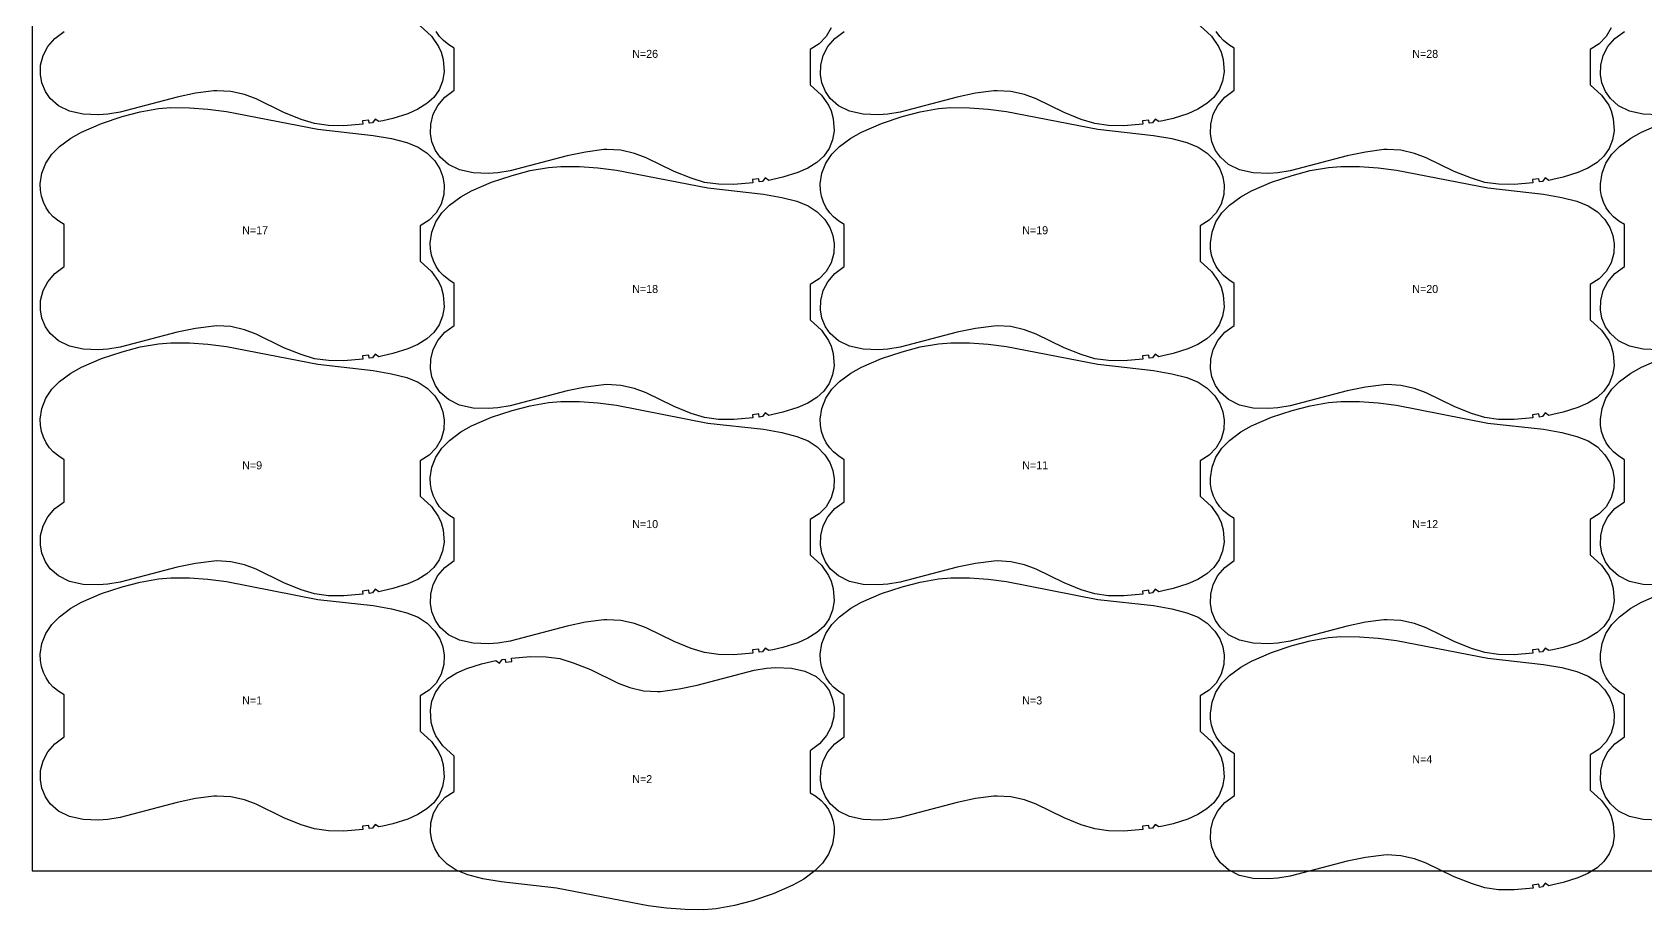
# Model space of a CAD drawing. Header units: inches. Extents: x 0 to 1970, y -24 to 1070.
# Drawn here: x 0 to 1008, y -24 to 524 of the extents above; entities that cross this region are included whole.
import ezdxf

# ---------------------------------------------------------------- set-up
doc = ezdxf.new("R2010")
doc.units = ezdxf.units.IN

msp = doc.modelspace()

# ---------------------------------------------------------------- linework, layer by layer
at = {"layer": '1'}
for points in [[(0, 0), (1970, 0), (1970, 1070), (0, 1070), (0, 0)], [(113.4625, 340.613), (101.9283, 339.1001), (90.5294, 336.7643), (54.8914, 327.4008), (47.2336, 326.1602), (41.436, 325.6891), (31.7527, 326.0315), (23.2508, 327.9172), (16.3246, 331.3634), (11.2397, 335.8314), (8.1787, 340.187), (5.9722, 345.5563), (5.0492, 350.7999), (5.2328, 356.6065), (6.7881, 362.7006), (9.7006, 368.274), (14.097, 373.4291), (19.9747, 377.7661), (19.9747, 403.9589), (16.5374, 406.11), (13.1521, 408.8525), (10.8509, 411.3393), (8.6408, 414.525), (6.9214, 418.0008), (5.7298, 421.688), (5.0941, 425.5087), (5, 429.3845), (6.0339, 436.0798), (8.4662, 442.4088), (12.2308, 448.0312), (17.0119, 452.8443), (23.9951, 458.0718), (30.7781, 461.8154), (43.2062, 467.2747), (56.0976, 471.5296), (67.3547, 474.4709), (78.8066, 476.5136), (86.5366, 477.136), (98.1712, 477.0715), (109.7778, 476.2556), (121.318, 474.7619), (178.4216, 463.6352), (213.1188, 459.7811), (224.5759, 457.7678), (233.9558, 455.306), (241.1582, 452.4609), (246.8139, 448.7272), (251.5292, 443.8629), (254.6096, 438.9369), (256.4697, 433.9505), (257.3296, 428.6928), (257.1042, 422.8894), (255.445, 416.8242), (252.3457, 411.3559), (247.9887, 406.8236), (242.3915, 403.2917), (242.3915, 381.2224), (249.5018, 374.7489), (253.9, 368.3923), (255.4551, 364.8385), (256.7761, 360.1753), (257.345, 352.4591), (256.3898, 346.7341), (254.2028, 341.3533), (250.8913, 336.581), (246.6153, 332.6618), (240.8365, 329.1029), (234.6291, 326.3696), (225.3827, 323.4551), (219.0594, 321.9411), (216.4873, 321.4213), (214.1737, 323.0295), (212.5481, 320.7277), (210.5716, 320.4227), (210.2787, 322.4011), (206.3547, 321.8621), (206.6088, 319.8783), (194.7543, 318.8338), (185.0613, 318.9625), (176.4275, 320.1903), (168.0818, 322.7231), (157.2865, 327.0637), (139.8798, 335.609), (132.6047, 338.2915), (124.0994, 340.2139), (115.3991, 340.7097), (113.4625, 340.613)], [(600.9105, 340.613), (589.3763, 339.1001), (577.9774, 336.7643), (542.3394, 327.4008), (534.6816, 326.1602), (528.884, 325.6891), (519.2007, 326.0315), (510.6988, 327.9172), (503.7726, 331.3634), (498.6877, 335.8314), (495.6267, 340.187), (493.4202, 345.5563), (492.4972, 350.7999), (492.6808, 356.6065), (494.2361, 362.7006), (497.1486, 368.274), (501.545, 373.4291), (507.4227, 377.7661), (507.4227, 403.9589), (503.9854, 406.11), (500.6001, 408.8525), (498.2989, 411.3393), (496.0888, 414.525), (494.3694, 418.0008), (493.1778, 421.688), (492.5421, 425.5087), (492.448, 429.3845), (493.4819, 436.0798), (495.9142, 442.4088), (499.6788, 448.0312), (504.4599, 452.8443), (511.4431, 458.0718), (518.2261, 461.8154), (530.6542, 467.2747), (543.5456, 471.5296), (554.8027, 474.4709), (566.2546, 476.5136), (573.9846, 477.136), (585.6192, 477.0715), (597.2258, 476.2556), (608.766, 474.7619), (665.8696, 463.6352), (700.5668, 459.7811), (712.0239, 457.7678), (721.4038, 455.306), (728.6062, 452.4609), (734.2619, 448.7272), (738.9772, 443.8629), (742.0576, 438.9369), (743.9177, 433.9505), (744.7776, 428.6928), (744.5522, 422.8894), (742.893, 416.8242), (739.7937, 411.3559), (735.4367, 406.8236), (729.8395, 403.2917), (729.8395, 381.2224), (736.9498, 374.7489), (741.348, 368.3923), (742.9031, 364.8385), (744.2241, 360.1753), (744.793, 352.4591), (743.8378, 346.7341), (741.6508, 341.3533), (738.3393, 336.581), (734.0633, 332.6618), (728.2845, 329.1029), (722.0771, 326.3696), (712.8307, 323.4551), (706.5074, 321.9411), (703.9353, 321.4213), (701.6217, 323.0295), (699.9961, 320.7277), (698.0196, 320.4227), (697.7267, 322.4011), (693.8027, 321.8621), (694.0568, 319.8783), (682.2023, 318.8338), (672.5093, 318.9625), (663.8755, 320.1903), (655.5298, 322.7231), (644.7345, 327.0637), (627.3278, 335.609), (620.0527, 338.2915), (611.5474, 340.2139), (602.8471, 340.7097), (600.9105, 340.613)], [(357.1865, 303.873), (345.6523, 302.3601), (334.2534, 300.0243), (298.6154, 290.6608), (290.9576, 289.4202), (285.16, 288.9491), (275.4767, 289.2915), (266.9748, 291.1772), (260.0486, 294.6234), (254.9637, 299.0914), (251.9027, 303.447), (249.6962, 308.8163), (248.7732, 314.0599), (248.9568, 319.8665), (250.5121, 325.9606), (253.4246, 331.534), (257.821, 336.6891), (263.6987, 341.0261), (263.6987, 367.2189), (260.2614, 369.37), (256.8761, 372.1125), (254.5749, 374.5993), (252.3648, 377.785), (250.6454, 381.2608), (249.4538, 384.948), (248.8181, 388.7687), (248.724, 392.6445), (249.7579, 399.3398), (252.1902, 405.6688), (255.9548, 411.2912), (260.7359, 416.1043), (267.7191, 421.3318), (274.5021, 425.0754), (286.9302, 430.5347), (299.8216, 434.7896), (311.0787, 437.7309), (322.5306, 439.7736), (330.2606, 440.396), (341.8952, 440.3315), (353.5018, 439.5156), (365.042, 438.0219), (422.1456, 426.8952), (456.8428, 423.0411), (468.2999, 421.0278), (477.6798, 418.566), (484.8822, 415.7209), (490.5379, 411.9872), (495.2532, 407.1229), (498.3336, 402.1969), (500.1937, 397.2105), (501.0536, 391.9528), (500.8282, 386.1494), (499.169, 380.0842), (496.0697, 374.6159), (491.7127, 370.0836), (486.1155, 366.5517), (486.1155, 344.4824), (493.2258, 338.0089), (497.624, 331.6523), (499.1791, 328.0985), (500.5001, 323.4353), (501.069, 315.7191), (500.1138, 309.9941), (497.9268, 304.6133), (494.6153, 299.841), (490.3393, 295.9218), (484.5605, 292.3629), (478.3531, 289.6296), (469.1067, 286.7151), (462.7834, 285.2011), (460.2113, 284.6813), (457.8977, 286.2895), (456.2721, 283.9877), (454.2956, 283.6827), (454.0027, 285.6611), (450.0787, 285.1221), (450.3328, 283.1383), (438.4783, 282.0938), (428.7853, 282.2225), (420.1515, 283.4503), (411.8058, 285.9831), (401.0105, 290.3237), (383.6038, 298.869), (376.3287, 301.5515), (367.8234, 303.4739), (359.1231, 303.9697), (357.1865, 303.873)], [(844.6345, 303.873), (833.1003, 302.3601), (821.7014, 300.0243), (786.0634, 290.6608), (778.4056, 289.4202), (772.608, 288.9491), (762.9247, 289.2915), (754.4228, 291.1772), (747.4966, 294.6234), (742.4117, 299.0914), (739.3507, 303.447), (737.1442, 308.8163), (736.2212, 314.0599), (736.4048, 319.8665), (737.9601, 325.9606), (740.8726, 331.534), (745.269, 336.6891), (751.1467, 341.0261), (751.1467, 367.2189), (747.7094, 369.37), (744.3241, 372.1125), (742.0229, 374.5993), (739.8128, 377.785), (738.0934, 381.2608), (736.9018, 384.948), (736.2661, 388.7687), (736.172, 392.6445), (737.2059, 399.3398), (739.6382, 405.6688), (743.4028, 411.2912), (748.1839, 416.1043), (755.1671, 421.3318), (761.9501, 425.0754), (774.3782, 430.5347), (787.2696, 434.7896), (798.5267, 437.7309), (809.9786, 439.7736), (817.7086, 440.396), (829.3432, 440.3315), (840.9498, 439.5156), (852.49, 438.0219), (909.5936, 426.8952), (944.2908, 423.0411), (955.7479, 421.0278), (965.1278, 418.566), (972.3302, 415.7209), (977.9859, 411.9872), (982.7012, 407.1229), (985.7816, 402.1969), (987.6417, 397.2105), (988.5016, 391.9528), (988.2762, 386.1494), (986.617, 380.0842), (983.5177, 374.6159), (979.1607, 370.0836), (973.5635, 366.5517), (973.5635, 344.4824), (980.6738, 338.0089), (985.072, 331.6523), (986.6271, 328.0985), (987.9481, 323.4353), (988.517, 315.7191), (987.5618, 309.9941), (985.3748, 304.6133), (982.0633, 299.841), (977.7873, 295.9218), (972.0085, 292.3629), (965.8011, 289.6296), (956.5547, 286.7151), (950.2314, 285.2011), (947.6593, 284.6813), (945.3457, 286.2895), (943.7201, 283.9877), (941.7436, 283.6827), (941.4507, 285.6611), (937.5267, 285.1221), (937.7808, 283.1383), (925.9263, 282.0938), (916.2333, 282.2225), (907.5995, 283.4503), (899.2538, 285.9831), (888.4585, 290.3237), (871.0518, 298.869), (863.7767, 301.5515), (855.2714, 303.4739), (846.5711, 303.9697), (844.6345, 303.873)], [(113.4625, 193.647), (101.9283, 192.1341), (90.5294, 189.7983), (54.8914, 180.4348), (47.2336, 179.1942), (41.436, 178.7231), (31.7527, 179.0655), (23.2508, 180.9512), (16.3246, 184.3974), (11.2397, 188.8654), (8.1787, 193.221), (5.9722, 198.5903), (5.0492, 203.8339), (5.2328, 209.6405), (6.7881, 215.7346), (9.7006, 221.308), (14.097, 226.4631), (19.9747, 230.8001), (19.9747, 256.9929), (16.5374, 259.144), (13.1521, 261.8865), (10.8509, 264.3733), (8.6408, 267.559), (6.9214, 271.0348), (5.7298, 274.722), (5.0941, 278.5427), (5, 282.4185), (6.0339, 289.1138), (8.4662, 295.4428), (12.2308, 301.0652), (17.0119, 305.8783), (23.9951, 311.1058), (30.7781, 314.8494), (43.2062, 320.3087), (56.0976, 324.5636), (67.3547, 327.5049), (78.8066, 329.5476), (86.5366, 330.17), (98.1712, 330.1055), (109.7778, 329.2896), (121.318, 327.7959), (178.4216, 316.6692), (213.1188, 312.8151), (224.5759, 310.8018), (233.9558, 308.34), (241.1582, 305.4949), (246.8139, 301.7612), (251.5292, 296.8969), (254.6096, 291.9709), (256.4697, 286.9845), (257.3296, 281.7268), (257.1042, 275.9234), (255.445, 269.8582), (252.3457, 264.3899), (247.9887, 259.8576), (242.3915, 256.3257), (242.3915, 234.2564), (249.5018, 227.7829), (253.9, 221.4263), (255.4551, 217.8725), (256.7761, 213.2093), (257.345, 205.4931), (256.3898, 199.7681), (254.2028, 194.3873), (250.8913, 189.615), (246.6153, 185.6958), (240.8365, 182.1369), (234.6291, 179.4036), (225.3827, 176.4891), (219.0594, 174.9751), (216.4873, 174.4553), (214.1737, 176.0635), (212.5481, 173.7617), (210.5716, 173.4567), (210.2787, 175.4351), (206.3547, 174.8961), (206.6088, 172.9123), (194.7543, 171.8678), (185.0613, 171.9965), (176.4275, 173.2243), (168.0818, 175.7571), (157.2865, 180.0977), (139.8798, 188.643), (132.6047, 191.3255), (124.0994, 193.2479), (115.3991, 193.7437), (113.4625, 193.647)], [(600.9105, 193.647), (589.3763, 192.1341), (577.9774, 189.7983), (542.3394, 180.4348), (534.6816, 179.1942), (528.884, 178.7231), (519.2007, 179.0655), (510.6988, 180.9512), (503.7726, 184.3974), (498.6877, 188.8654), (495.6267, 193.221), (493.4202, 198.5903), (492.4972, 203.8339), (492.6808, 209.6405), (494.2361, 215.7346), (497.1486, 221.308), (501.545, 226.4631), (507.4227, 230.8001), (507.4227, 256.9929), (503.9854, 259.144), (500.6001, 261.8865), (498.2989, 264.3733), (496.0888, 267.559), (494.3694, 271.0348), (493.1778, 274.722), (492.5421, 278.5427), (492.448, 282.4185), (493.4819, 289.1138), (495.9142, 295.4428), (499.6788, 301.0652), (504.4599, 305.8783), (511.4431, 311.1058), (518.2261, 314.8494), (530.6542, 320.3087), (543.5456, 324.5636), (554.8027, 327.5049), (566.2546, 329.5476), (573.9846, 330.17), (585.6192, 330.1055), (597.2258, 329.2896), (608.766, 327.7959), (665.8696, 316.6692), (700.5668, 312.8151), (712.0239, 310.8018), (721.4038, 308.34), (728.6062, 305.4949), (734.2619, 301.7612), (738.9772, 296.8969), (742.0576, 291.9709), (743.9177, 286.9845), (744.7776, 281.7268), (744.5522, 275.9234), (742.893, 269.8582), (739.7937, 264.3899), (735.4367, 259.8576), (729.8395, 256.3257), (729.8395, 234.2564), (736.9498, 227.7829), (741.348, 221.4263), (742.9031, 217.8725), (744.2241, 213.2093), (744.793, 205.4931), (743.8378, 199.7681), (741.6508, 194.3873), (738.3393, 189.615), (734.0633, 185.6958), (728.2845, 182.1369), (722.0771, 179.4036), (712.8307, 176.4891), (706.5074, 174.9751), (703.9353, 174.4553), (701.6217, 176.0635), (699.9961, 173.7617), (698.0196, 173.4567), (697.7267, 175.4351), (693.8027, 174.8961), (694.0568, 172.9123), (682.2023, 171.8678), (672.5093, 171.9965), (663.8755, 173.2243), (655.5298, 175.7571), (644.7345, 180.0977), (627.3278, 188.643), (620.0527, 191.3255), (611.5474, 193.2479), (602.8471, 193.7437), (600.9105, 193.647)], [(357.1865, 156.907), (345.6523, 155.3941), (334.2534, 153.0583), (298.6154, 143.6948), (290.9576, 142.4542), (285.16, 141.9831), (275.4767, 142.3255), (266.9748, 144.2112), (260.0486, 147.6574), (254.9637, 152.1254), (251.9027, 156.481), (249.6962, 161.8503), (248.7732, 167.0939), (248.9568, 172.9005), (250.5121, 178.9946), (253.4246, 184.568), (257.821, 189.7231), (263.6987, 194.0601), (263.6987, 220.2529), (260.2614, 222.404), (256.8761, 225.1465), (254.5749, 227.6333), (252.3648, 230.819), (250.6454, 234.2948), (249.4538, 237.982), (248.8181, 241.8027), (248.724, 245.6785), (249.7579, 252.3738), (252.1902, 258.7028), (255.9548, 264.3252), (260.7359, 269.1383), (267.7191, 274.3658), (274.5021, 278.1094), (286.9302, 283.5687), (299.8216, 287.8236), (311.0787, 290.7649), (322.5306, 292.8076), (330.2606, 293.43), (341.8952, 293.3655), (353.5018, 292.5496), (365.042, 291.0559), (422.1456, 279.9292), (456.8428, 276.0751), (468.2999, 274.0618), (477.6798, 271.6), (484.8822, 268.7549), (490.5379, 265.0212), (495.2532, 260.1569), (498.3336, 255.2309), (500.1937, 250.2445), (501.0536, 244.9868), (500.8282, 239.1834), (499.169, 233.1182), (496.0697, 227.6499), (491.7127, 223.1176), (486.1155, 219.5857), (486.1155, 197.5164), (493.2258, 191.0429), (497.624, 184.6863), (499.1791, 181.1325), (500.5001, 176.4693), (501.069, 168.7531), (500.1138, 163.0281), (497.9268, 157.6473), (494.6153, 152.875), (490.3393, 148.9558), (484.5605, 145.3969), (478.3531, 142.6636), (469.1067, 139.7491), (462.7834, 138.2351), (460.2113, 137.7153), (457.8977, 139.3235), (456.2721, 137.0217), (454.2956, 136.7167), (454.0027, 138.6951), (450.0787, 138.1561), (450.3328, 136.1723), (438.4783, 135.1278), (428.7853, 135.2565), (420.1515, 136.4843), (411.8058, 139.0171), (401.0105, 143.3577), (383.6038, 151.903), (376.3287, 154.5855), (367.8234, 156.5079), (359.1231, 157.0037), (357.1865, 156.907)], [(844.6345, 156.907), (833.1003, 155.3941), (821.7014, 153.0583), (786.0634, 143.6948), (778.4056, 142.4542), (772.608, 141.9831), (762.9247, 142.3255), (754.4228, 144.2112), (747.4966, 147.6574), (742.4117, 152.1254), (739.3507, 156.481), (737.1442, 161.8503), (736.2212, 167.0939), (736.4048, 172.9005), (737.9601, 178.9946), (740.8726, 184.568), (745.269, 189.7231), (751.1467, 194.0601), (751.1467, 220.2529), (747.7094, 222.404), (744.3241, 225.1465), (742.0229, 227.6333), (739.8128, 230.819), (738.0934, 234.2948), (736.9018, 237.982), (736.2661, 241.8027), (736.172, 245.6785), (737.2059, 252.3738), (739.6382, 258.7028), (743.4028, 264.3252), (748.1839, 269.1383), (755.1671, 274.3658), (761.9501, 278.1094), (774.3782, 283.5687), (787.2696, 287.8236), (798.5267, 290.7649), (809.9786, 292.8076), (817.7086, 293.43), (829.3432, 293.3655), (840.9498, 292.5496), (852.49, 291.0559), (909.5936, 279.9292), (944.2908, 276.0751), (955.7479, 274.0618), (965.1278, 271.6), (972.3302, 268.7549), (977.9859, 265.0212), (982.7012, 260.1569), (985.7816, 255.2309), (987.6417, 250.2445), (988.5016, 244.9868), (988.2762, 239.1834), (986.617, 233.1182), (983.5177, 227.6499), (979.1607, 223.1176), (973.5635, 219.5857), (973.5635, 197.5164), (980.6738, 191.0429), (985.072, 184.6863), (986.6271, 181.1325), (987.9481, 176.4693), (988.517, 168.7531), (987.5618, 163.0281), (985.3748, 157.6473), (982.0633, 152.875), (977.7873, 148.9558), (972.0085, 145.3969), (965.8011, 142.6636), (956.5547, 139.7491), (950.2314, 138.2351), (947.6593, 137.7153), (945.3457, 139.3235), (943.7201, 137.0217), (941.7436, 136.7167), (941.4507, 138.6951), (937.5267, 138.1561), (937.7808, 136.1723), (925.9263, 135.1278), (916.2333, 135.2565), (907.5995, 136.4843), (899.2538, 139.0171), (888.4585, 143.3577), (871.0518, 151.903), (863.7767, 154.5855), (855.2714, 156.5079), (846.5711, 157.0037), (844.6345, 156.907)], [(113.4625, 46.681), (101.9283, 45.1681), (90.5294, 42.8323), (54.8914, 33.4688), (47.2336, 32.2282), (41.436, 31.7571), (31.7527, 32.0995), (23.2508, 33.9852), (16.3246, 37.4314), (11.2397, 41.8994), (8.1787, 46.255), (5.9722, 51.6243), (5.0492, 56.8679), (5.2328, 62.6745), (6.7881, 68.7686), (9.7006, 74.342), (14.097, 79.4971), (19.9747, 83.8341), (19.9747, 110.0269), (16.5374, 112.178), (13.1521, 114.9205), (10.8509, 117.4073), (8.6408, 120.593), (6.9214, 124.0688), (5.7298, 127.756), (5.0941, 131.5767), (5, 135.4525), (6.0339, 142.1478), (8.4662, 148.4768), (12.2308, 154.0992), (17.0119, 158.9123), (23.9951, 164.1398), (30.7781, 167.8834), (43.2062, 173.3427), (56.0976, 177.5976), (67.3547, 180.5389), (78.8066, 182.5816), (86.5366, 183.204), (98.1712, 183.1395), (109.7778, 182.3236), (121.318, 180.8299), (178.4216, 169.7032), (213.1188, 165.8491), (224.5759, 163.8358), (233.9558, 161.374), (241.1582, 158.5289), (246.8139, 154.7952), (251.5292, 149.9309), (254.6096, 145.0049), (256.4697, 140.0185), (257.3296, 134.7608), (257.1042, 128.9574), (255.445, 122.8922), (252.3457, 117.4239), (247.9887, 112.8916), (242.3915, 109.3597), (242.3915, 87.2904), (249.5018, 80.8169), (253.9, 74.4603), (255.4551, 70.9065), (256.7761, 66.2433), (257.345, 58.5271), (256.3898, 52.8021), (254.2028, 47.4213), (250.8913, 42.649), (246.6153, 38.7298), (240.8365, 35.1709), (234.6291, 32.4376), (225.3827, 29.5231), (219.0594, 28.0091), (216.4873, 27.4893), (214.1737, 29.0975), (212.5481, 26.7957), (210.5716, 26.4907), (210.2787, 28.4691), (206.3547, 27.9301), (206.6088, 25.9463), (194.7543, 24.9018), (185.0613, 25.0305), (176.4275, 26.2583), (168.0818, 28.7911), (157.2865, 33.1317), (139.8798, 41.677), (132.6047, 44.3595), (124.0994, 46.2819), (115.3991, 46.7777), (113.4625, 46.681)], [(600.9105, 46.681), (589.3763, 45.1681), (577.9774, 42.8323), (542.3394, 33.4688), (534.6816, 32.2282), (528.884, 31.7571), (519.2007, 32.0995), (510.6988, 33.9852), (503.7726, 37.4314), (498.6877, 41.8994), (495.6267, 46.255), (493.4202, 51.6243), (492.4972, 56.8679), (492.6808, 62.6745), (494.2361, 68.7686), (497.1486, 74.342), (501.545, 79.4971), (507.4227, 83.8341), (507.4227, 110.0269), (503.9854, 112.178), (500.6001, 114.9205), (498.2989, 117.4073), (496.0888, 120.593), (494.3694, 124.0688), (493.1778, 127.756), (492.5421, 131.5767), (492.448, 135.4525), (493.4819, 142.1478), (495.9142, 148.4768), (499.6788, 154.0992), (504.4599, 158.9123), (511.4431, 164.1398), (518.2261, 167.8834), (530.6542, 173.3427), (543.5456, 177.5976), (554.8027, 180.5389), (566.2546, 182.5816), (573.9846, 183.204), (585.6192, 183.1395), (597.2258, 182.3236), (608.766, 180.8299), (665.8696, 169.7032), (700.5668, 165.8491), (712.0239, 163.8358), (721.4038, 161.374), (728.6062, 158.5289), (734.2619, 154.7952), (738.9772, 149.9309), (742.0576, 145.0049), (743.9177, 140.0185), (744.7776, 134.7608), (744.5522, 128.9574), (742.893, 122.8922), (739.7937, 117.4239), (735.4367, 112.8916), (729.8395, 109.3597), (729.8395, 87.2904), (736.9498, 80.8169), (741.348, 74.4603), (742.9031, 70.9065), (744.2241, 66.2433), (744.793, 58.5271), (743.8378, 52.8021), (741.6508, 47.4213), (738.3393, 42.649), (734.0633, 38.7298), (728.2845, 35.1709), (722.0771, 32.4376), (712.8307, 29.5231), (706.5074, 28.0091), (703.9353, 27.4893), (701.6217, 29.0975), (699.9961, 26.7957), (698.0196, 26.4907), (697.7267, 28.4691), (693.8027, 27.9301), (694.0568, 25.9463), (682.2023, 24.9018), (672.5093, 25.0305), (663.8755, 26.2583), (655.5298, 28.7911), (644.7345, 33.1317), (627.3278, 41.677), (620.0527, 44.3595), (611.5474, 46.2819), (602.8471, 46.7777), (600.9105, 46.681)], [(844.6425, 9.92), (833.1083, 8.4071), (821.7094, 6.0713), (786.0714, -3.2922), (778.4136, -4.5328), (772.616, -5.0039), (762.9327, -4.6615), (754.4308, -2.7758), (747.5046, 0.6704), (742.4197, 5.1384), (739.3587, 9.494), (737.1522, 14.8633), (736.2292, 20.1069), (736.4128, 25.9135), (737.9681, 32.0076), (740.8806, 37.581), (745.277, 42.7361), (751.1547, 47.0731), (751.1547, 73.2659), (747.7174, 75.417), (744.3321, 78.1595), (742.0309, 80.6463), (739.8208, 83.832), (738.1014, 87.3078), (736.9098, 90.995), (736.2741, 94.8157), (736.18, 98.6915), (737.2139, 105.3868), (739.6462, 111.7158), (743.4108, 117.3382), (748.1919, 122.1513), (755.1751, 127.3788), (761.9581, 131.1224), (774.3862, 136.5817), (787.2776, 140.8366), (798.5347, 143.7779), (809.9866, 145.8206), (817.7166, 146.443), (829.3512, 146.3785), (840.9578, 145.5626), (852.498, 144.0689), (909.6016, 132.9422), (944.2988, 129.0881), (955.7559, 127.0748), (965.1358, 124.613), (972.3382, 121.7679), (977.9939, 118.0342), (982.7092, 113.1699), (985.7896, 108.2439), (987.6497, 103.2575), (988.5096, 97.9998), (988.2842, 92.1964), (986.625, 86.1312), (983.5257, 80.6629), (979.1687, 76.1306), (973.5715, 72.5987), (973.5715, 50.5294), (980.6818, 44.0559), (985.08, 37.6993), (986.6351, 34.1455), (987.9561, 29.4823), (988.525, 21.7661), (987.5698, 16.0411), (985.3828, 10.6603), (982.0713, 5.888), (977.7953, 1.9688), (972.0165, -1.5901), (965.8091, -4.3234), (956.5627, -7.2379), (950.2394, -8.7519), (947.6673, -9.2717), (945.3537, -7.6635), (943.7281, -9.9653), (941.7516, -10.2703), (941.4587, -8.2919), (937.5347, -8.8309), (937.7888, -10.8147), (925.9343, -11.8592), (916.2413, -11.7305), (907.6075, -10.5027), (899.2618, -7.9699), (888.4665, -3.6293), (871.0598, 4.916), (863.7847, 7.5985), (855.2794, 9.5209), (846.5791, 10.0167), (844.6425, 9.92)], [(392.6315, 112.2458), (404.1657, 113.7587), (415.5646, 116.0945), (451.2026, 125.458), (458.8604, 126.6986), (464.658, 127.1697), (474.3413, 126.8273), (482.8432, 124.9416), (489.7694, 121.4954), (494.8543, 117.0274), (497.9153, 112.6718), (500.1218, 107.3025), (501.0448, 102.0589), (500.8612, 96.2523), (499.3059, 90.1582), (496.3934, 84.5848), (491.997, 79.4297), (486.1193, 75.0927), (486.1193, 48.8999), (489.5566, 46.7488), (492.9419, 44.0063), (495.2431, 41.5195), (497.4532, 38.3338), (499.1726, 34.858), (500.3642, 31.1708), (500.9999, 27.3501), (501.094, 23.4743), (500.0601, 16.779), (497.6278, 10.45), (493.8632, 4.8276), (489.0821, 0.0145), (482.0989, -5.213), (475.3159, -8.9566), (462.8878, -14.4159), (449.9964, -18.6708), (438.7393, -21.6121), (427.2874, -23.6548), (419.5574, -24.2772), (407.9228, -24.2127), (396.3162, -23.3968), (384.776, -21.9031), (327.6724, -10.7764), (292.9752, -6.9223), (281.5181, -4.909), (272.1382, -2.4472), (264.9358, 0.3979), (259.2801, 4.1316), (254.5648, 8.9959), (251.4844, 13.9219), (249.6243, 18.9083), (248.7644, 24.166), (248.9898, 29.9694), (250.649, 36.0346), (253.7483, 41.5029), (258.1053, 46.0352), (263.7025, 49.5671), (263.7025, 71.6364), (256.5922, 78.1099), (252.194, 84.4665), (250.6389, 88.0203), (249.3179, 92.6835), (248.749, 100.3997), (249.7042, 106.1247), (251.8912, 111.5055), (255.2027, 116.2778), (259.4787, 120.197), (265.2575, 123.7559), (271.4649, 126.4892), (280.7113, 129.4037), (287.0346, 130.9177), (289.6067, 131.4375), (291.9203, 129.8293), (293.5459, 132.1311), (295.5224, 132.4361), (295.8153, 130.4577), (299.7393, 130.9967), (299.4852, 132.9805), (311.3397, 134.025), (321.0327, 133.8963), (329.6665, 132.6685), (338.0122, 130.1357), (348.8075, 125.7951), (366.2142, 117.2498), (373.4893, 114.5673), (381.9946, 112.6449), (390.6949, 112.1491), (392.6315, 112.2458)]]:
    msp.add_lwpolyline(points, close=True, dxfattribs=at)
for points in [[(242.3915, 528.1884), (249.5018, 521.7149), (253.9, 515.3583), (255.4551, 511.8045), (256.7761, 507.1413), (257.345, 499.4251), (256.3898, 493.7001), (254.2028, 488.3193), (250.8913, 483.547), (246.6153, 479.6278), (240.8365, 476.0689), (234.6291, 473.3356), (225.3827, 470.4211), (219.0594, 468.9071), (216.4873, 468.3873), (214.1737, 469.9955), (212.5481, 467.6937), (210.5716, 467.3887), (210.2787, 469.3671), (206.3547, 468.8281), (206.6088, 466.8443), (194.7543, 465.7998), (185.0613, 465.9285), (176.4275, 467.1563), (168.0818, 469.6891), (157.2865, 474.0297), (139.8798, 482.575), (132.6047, 485.2575), (124.0994, 487.1799), (115.3991, 487.6757), (113.4625, 487.579), (113.4625, 487.579), (101.9283, 486.0661), (90.5294, 483.7303), (54.8914, 474.3668), (47.2336, 473.1262), (41.436, 472.6551), (31.7527, 472.9975), (23.2508, 474.8832), (16.3246, 478.3294), (11.2397, 482.7974), (8.1787, 487.153), (5.9722, 492.5223), (5.0492, 497.7659), (5.2328, 503.5725), (6.7881, 509.6666), (9.7006, 515.24), (14.097, 520.3951), (19.9747, 524.7321)], [(499.169, 527.0502), (496.0697, 521.5819), (491.7127, 517.0496), (486.1155, 513.5177), (486.1155, 491.4484), (493.2258, 484.9749), (497.624, 478.6183), (499.1791, 475.0645), (500.5001, 470.4013), (501.069, 462.6851), (500.1138, 456.9601), (497.9268, 451.5793), (494.6153, 446.807), (490.3393, 442.8878), (484.5605, 439.3289), (478.3531, 436.5956), (469.1067, 433.6811), (462.7834, 432.1671), (460.2113, 431.6473), (457.8977, 433.2555), (456.2721, 430.9537), (454.2956, 430.6487), (454.0027, 432.6271), (450.0787, 432.0881), (450.3328, 430.1043), (438.4783, 429.0598), (428.7853, 429.1885), (420.1515, 430.4163), (411.8058, 432.9491), (401.0105, 437.2897), (383.6038, 445.835), (376.3287, 448.5175), (367.8234, 450.4399), (359.1231, 450.9357), (357.1865, 450.839), (357.1865, 450.839), (345.6523, 449.3261), (334.2534, 446.9903), (298.6154, 437.6268), (290.9576, 436.3862), (285.16, 435.9151), (275.4767, 436.2575), (266.9748, 438.1432), (260.0486, 441.5894), (254.9637, 446.0574), (251.9027, 450.413), (249.6962, 455.7823), (248.7732, 461.0259), (248.9568, 466.8325), (250.5121, 472.9266), (253.4246, 478.5), (257.821, 483.6551), (263.6987, 487.9921), (263.6987, 514.1849), (260.2614, 516.336), (256.8761, 519.0785), (254.5749, 521.5653), (252.3648, 524.751)], [(729.8395, 528.1884), (736.9498, 521.7149), (741.348, 515.3583), (742.9031, 511.8045), (744.2241, 507.1413), (744.793, 499.4251), (743.8378, 493.7001), (741.6508, 488.3193), (738.3393, 483.547), (734.0633, 479.6278), (728.2845, 476.0689), (722.0771, 473.3356), (712.8307, 470.4211), (706.5074, 468.9071), (703.9353, 468.3873), (701.6217, 469.9955), (699.9961, 467.6937), (698.0196, 467.3887), (697.7267, 469.3671), (693.8027, 468.8281), (694.0568, 466.8443), (682.2023, 465.7998), (672.5093, 465.9285), (663.8755, 467.1563), (655.5298, 469.6891), (644.7345, 474.0297), (627.3278, 482.575), (620.0527, 485.2575), (611.5474, 487.1799), (602.8471, 487.6757), (600.9105, 487.579), (600.9105, 487.579), (589.3763, 486.0661), (577.9774, 483.7303), (542.3394, 474.3668), (534.6816, 473.1262), (528.884, 472.6551), (519.2007, 472.9975), (510.6988, 474.8832), (503.7726, 478.3294), (498.6877, 482.7974), (495.6267, 487.153), (493.4202, 492.5223), (492.4972, 497.7659), (492.6808, 503.5725), (494.2361, 509.6666), (497.1486, 515.24), (501.545, 520.3951), (507.4227, 524.7321)], [(986.617, 527.0502), (983.5177, 521.5819), (979.1607, 517.0496), (973.5635, 513.5177), (973.5635, 491.4484), (980.6738, 484.9749), (985.072, 478.6183), (986.6271, 475.0645), (987.9481, 470.4013), (988.517, 462.6851), (987.5618, 456.9601), (985.3748, 451.5793), (982.0633, 446.807), (977.7873, 442.8878), (972.0085, 439.3289), (965.8011, 436.5956), (956.5547, 433.6811), (950.2314, 432.1671), (947.6593, 431.6473), (945.3457, 433.2555), (943.7201, 430.9537), (941.7436, 430.6487), (941.4507, 432.6271), (937.5267, 432.0881), (937.7808, 430.1043), (925.9263, 429.0598), (916.2333, 429.1885), (907.5995, 430.4163), (899.2538, 432.9491), (888.4585, 437.2897), (871.0518, 445.835), (863.7767, 448.5175), (855.2714, 450.4399), (846.5711, 450.9357), (844.6345, 450.839), (844.6345, 450.839), (833.1003, 449.3261), (821.7014, 446.9903), (786.0634, 437.6268), (778.4056, 436.3862), (772.608, 435.9151), (762.9247, 436.2575), (754.4228, 438.1432), (747.4966, 441.5894), (742.4117, 446.0574), (739.3507, 450.413), (737.1442, 455.7823), (736.2212, 461.0259), (736.4048, 466.8325), (737.9601, 472.9266), (740.8726, 478.5), (745.269, 483.6551), (751.1467, 487.9921), (751.1467, 514.1849), (747.7094, 516.336), (744.3241, 519.0785), (742.0229, 521.5653), (739.8128, 524.751)], [(1016.332, 472.6551), (1006.6487, 472.9975), (998.1468, 474.8832), (991.2206, 478.3294), (986.1357, 482.7974), (983.0747, 487.153), (980.8682, 492.5223), (979.9452, 497.7659), (980.1288, 503.5725), (981.6841, 509.6666), (984.5966, 515.24), (988.993, 520.3951), (994.8707, 524.7321)], [(1016.332, 325.6891), (1006.6487, 326.0315), (998.1468, 327.9172), (991.2206, 331.3634), (986.1357, 335.8314), (983.0747, 340.187), (980.8682, 345.5563), (979.9452, 350.7999), (980.1288, 356.6065), (981.6841, 362.7006), (984.5966, 368.274), (988.993, 373.4291), (994.8707, 377.7661), (994.8707, 403.9589), (991.4334, 406.11), (988.0481, 408.8525), (985.7469, 411.3393), (983.5368, 414.525), (981.8174, 418.0008), (980.6258, 421.688), (979.9901, 425.5087), (979.896, 429.3845), (980.9299, 436.0798), (983.3622, 442.4088), (987.1268, 448.0312), (991.9079, 452.8443), (998.8911, 458.0718), (1005.6741, 461.8154), (1018.1022, 467.2747)], [(1016.332, 178.7231), (1006.6487, 179.0655), (998.1468, 180.9512), (991.2206, 184.3974), (986.1357, 188.8654), (983.0747, 193.221), (980.8682, 198.5903), (979.9452, 203.8339), (980.1288, 209.6405), (981.6841, 215.7346), (984.5966, 221.308), (988.993, 226.4631), (994.8707, 230.8001), (994.8707, 256.9929), (991.4334, 259.144), (988.0481, 261.8865), (985.7469, 264.3733), (983.5368, 267.559), (981.8174, 271.0348), (980.6258, 274.722), (979.9901, 278.5427), (979.896, 282.4185), (980.9299, 289.1138), (983.3622, 295.4428), (987.1268, 301.0652), (991.9079, 305.8783), (998.8911, 311.1058), (1005.6741, 314.8494), (1018.1022, 320.3087)], [(1016.332, 31.7571), (1006.6487, 32.0995), (998.1468, 33.9852), (991.2206, 37.4314), (986.1357, 41.8994), (983.0747, 46.255), (980.8682, 51.6243), (979.9452, 56.8679), (980.1288, 62.6745), (981.6841, 68.7686), (984.5966, 74.342), (988.993, 79.4971), (994.8707, 83.8341), (994.8707, 110.0269), (991.4334, 112.178), (988.0481, 114.9205), (985.7469, 117.4073), (983.5368, 120.593), (981.8174, 124.0688), (980.6258, 127.756), (979.9901, 131.5767), (979.896, 135.4525), (980.9299, 142.1478), (983.3622, 148.4768), (987.1268, 154.0992), (991.9079, 158.9123), (998.8911, 164.1398), (1005.6741, 167.8834), (1018.1022, 173.3427)]]:
    msp.add_lwpolyline(points, dxfattribs=at)

# ---------------------------------------------------------------- texts
for s, p in [('N=26', (374.8965, 508.2109)), ('N=28', (862.3445, 508.2109)), ('N=17', (131.1725, 397.9849)), ('N=19', (618.6205, 397.9849)), ('N=18', (374.8965, 361.2449)), ('N=20', (862.3445, 361.2449)), ('N=9', (131.1725, 251.0189)), ('N=11', (618.6205, 251.0189)), ('N=10', (374.8965, 214.2789)), ('N=12', (862.3445, 214.2789)), ('N=1', (131.1725, 104.0529)), ('N=3', (618.6205, 104.0529)), ('N=4', (862.3525, 67.2919)), ('N=2', (374.9215, 54.8739))]:
    msp.add_text(s, height=5, dxfattribs=at).set_placement(p)

doc.saveas('drawing.dxf')
